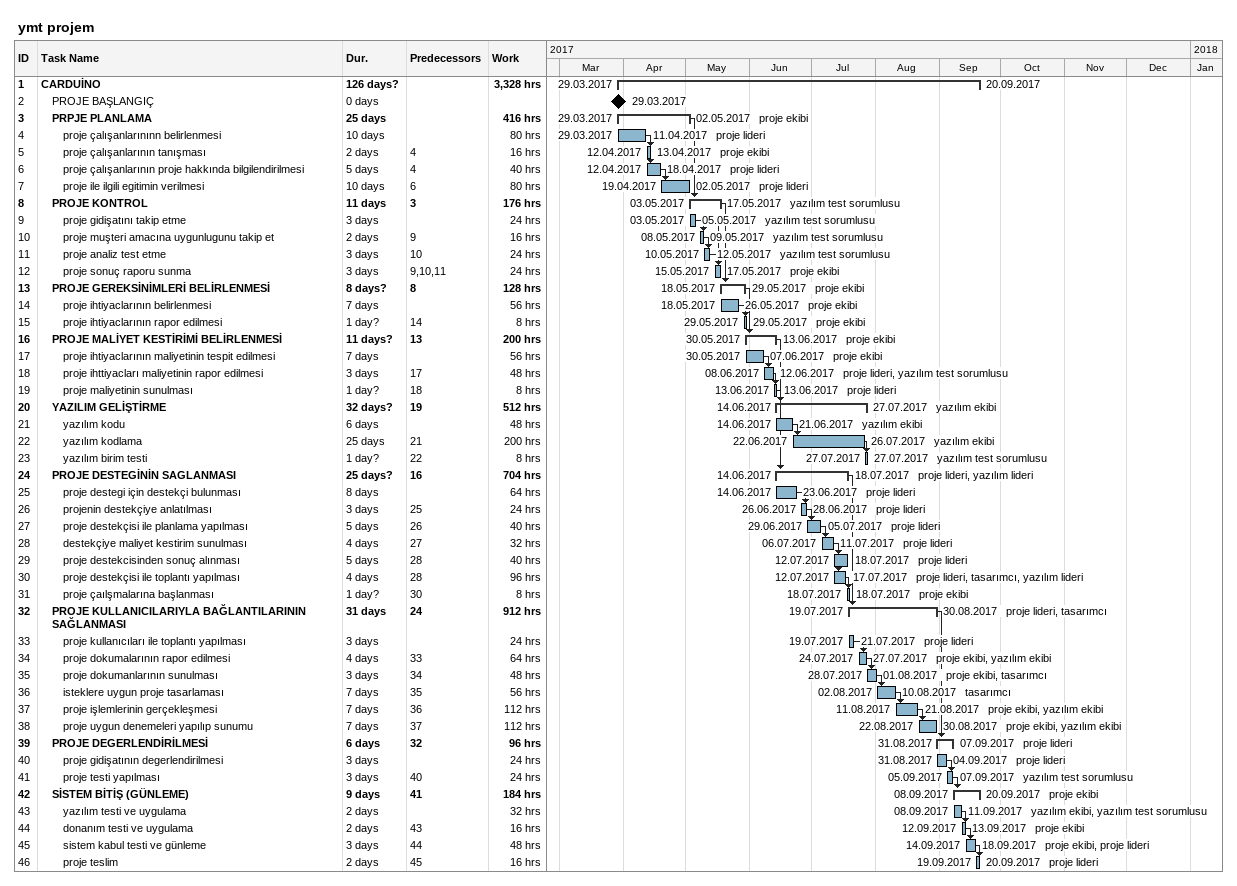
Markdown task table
ymt projem

| ID | Level | Task | Duration | Start | Finish | Predecessors | Resources | Work (h) |
|---|---|---|---|---|---|---|---|---|
| 1 | 1 | **CARDUİNO** | 126d? | 2017-03-29 | 2017-09-20 |  |  | 3328 |
| 2 | 2 | PROJE BAŞLANGIÇ | 0d | 2017-03-29 | 2017-03-29 |  |  |  |
| 3 | 2 | **PRPJE PLANLAMA** | 25d | 2017-03-29 | 2017-05-02 |  | proje ekibi | 416 |
| 4 | 3 | proje çalışanlarınınn belirlenmesi | 10d | 2017-03-29 | 2017-04-11 |  | proje lideri | 80 |
| 5 | 3 | proje çalışanlarının tanışması | 2d | 2017-04-12 | 2017-04-13 | 4 | proje ekibi | 16 |
| 6 | 3 | proje çalışanlarının proje hakkında bilgilendirilmesi | 5d | 2017-04-12 | 2017-04-18 | 4 | proje lideri | 40 |
| 7 | 3 | proje ile ilgili egitimin verilmesi | 10d | 2017-04-19 | 2017-05-02 | 6 | proje lideri | 80 |
| 8 | 2 | **PROJE KONTROL** | 11d | 2017-05-03 | 2017-05-17 | 3 | yazılım test sorumlusu | 176 |
| 9 | 3 | proje gidişatını takip etme | 3d | 2017-05-03 | 2017-05-05 |  | yazılım test sorumlusu | 24 |
| 10 | 3 | proje muşteri amacına uygunlugunu takip et | 2d | 2017-05-08 | 2017-05-09 | 9 | yazılım test sorumlusu | 16 |
| 11 | 3 | proje analiz test etme | 3d | 2017-05-10 | 2017-05-12 | 10 | yazılım test sorumlusu | 24 |
| 12 | 3 | proje sonuç raporu sunma | 3d | 2017-05-15 | 2017-05-17 | 9, 10, 11 | proje ekibi | 24 |
| 13 | 2 | **PROJE GEREKSİNİMLERİ BELİRLENMESİ** | 8d? | 2017-05-18 | 2017-05-29 | 8 | proje ekibi | 128 |
| 14 | 3 | proje ihtiyaclarının belirlenmesi | 7d | 2017-05-18 | 2017-05-26 |  | proje ekibi | 56 |
| 15 | 3 | proje ihtiyaclarının rapor edilmesi | 1d? | 2017-05-29 | 2017-05-29 | 14 | proje ekibi | 8 |
| 16 | 2 | **PROJE MALİYET KESTİRİMİ BELİRLENMESİ** | 11d? | 2017-05-30 | 2017-06-13 | 13 | proje ekibi | 200 |
| 17 | 3 | proje ihtiyaclarının maliyetinin tespit edilmesi | 7d | 2017-05-30 | 2017-06-07 |  | proje ekibi | 56 |
| 18 | 3 | proje ihttiyacları maliyetinin rapor edilmesi | 3d | 2017-06-08 | 2017-06-12 | 17 | proje lideri, yazılım test sorumlusu | 48 |
| 19 | 3 | proje maliyetinin sunulması | 1d? | 2017-06-13 | 2017-06-13 | 18 | proje lideri | 8 |
| 20 | 2 | **YAZILIM GELİŞTİRME** | 32d? | 2017-06-14 | 2017-07-27 | 19 | yazılım ekibi | 512 |
| 21 | 3 | yazılım kodu | 6d | 2017-06-14 | 2017-06-21 |  | yazılım ekibi | 48 |
| 22 | 3 | yazılım kodlama | 25d | 2017-06-22 | 2017-07-26 | 21 | yazılım ekibi | 200 |
| 23 | 3 | yazılım birim testi | 1d? | 2017-07-27 | 2017-07-27 | 22 | yazılım test sorumlusu | 8 |
| 24 | 2 | **PROJE DESTEGİNİN SAGLANMASI** | 25d? | 2017-06-14 | 2017-07-18 | 16 | proje lideri, yazılım lideri | 704 |
| 25 | 3 | proje destegi için destekçi bulunması | 8d | 2017-06-14 | 2017-06-23 |  | proje lideri | 64 |
| 26 | 3 | projenin destekçiye anlatılması | 3d | 2017-06-26 | 2017-06-28 | 25 | proje lideri | 24 |
| 27 | 3 | proje destekçisi ile planlama yapılması | 5d | 2017-06-29 | 2017-07-05 | 26 | proje lideri | 40 |
| 28 | 3 | destekçiye maliyet kestirim sunulması | 4d | 2017-07-06 | 2017-07-11 | 27 | proje lideri | 32 |
| 29 | 3 | proje destekcisinden sonuç alınması | 5d | 2017-07-12 | 2017-07-18 | 28 | proje lideri | 40 |
| 30 | 3 | proje destekçisi ile toplantı yapılması | 4d | 2017-07-12 | 2017-07-17 | 28 | proje lideri, tasarımcı, yazılım lideri | 96 |
| 31 | 3 | proje çaılşmalarına başlanması | 1d? | 2017-07-18 | 2017-07-18 | 30 | proje ekibi | 8 |
| 32 | 2 | **PROJE KULLANICILARIYLA BAĞLANTILARININ SAĞLANMASI** | 31d | 2017-07-19 | 2017-08-30 | 24 | proje lideri, tasarımcı | 912 |
| 33 | 3 | proje kullanıcıları ile toplantı yapılması | 3d | 2017-07-19 | 2017-07-21 |  | proje lideri | 24 |
| 34 | 3 | proje dokumalarının rapor edilmesi | 4d | 2017-07-24 | 2017-07-27 | 33 | proje ekibi, yazılım ekibi | 64 |
| 35 | 3 | proje dokumanlarının sunulması | 3d | 2017-07-28 | 2017-08-01 | 34 | proje ekibi, tasarımcı | 48 |
| 36 | 3 | isteklere uygun proje tasarlaması | 7d | 2017-08-02 | 2017-08-10 | 35 | tasarımcı | 56 |
| 37 | 3 | proje işlemlerinin gerçekleşmesi | 7d | 2017-08-11 | 2017-08-21 | 36 | proje ekibi, yazılım ekibi | 112 |
| 38 | 3 | proje uygun denemeleri yapılıp sunumu | 7d | 2017-08-22 | 2017-08-30 | 37 | proje ekibi, yazılım ekibi | 112 |
| 39 | 2 | **PROJE DEGERLENDİRİLMESİ** | 6d | 2017-08-31 | 2017-09-07 | 32 | proje lideri | 96 |
| 40 | 3 | proje gidişatının degerlendirilmesi | 3d | 2017-08-31 | 2017-09-04 |  | proje lideri | 24 |
| 41 | 3 | proje testi yapılması | 3d | 2017-09-05 | 2017-09-07 | 40 | yazılım test sorumlusu | 24 |
| 42 | 2 | **SİSTEM BİTİŞ (GÜNLEME)** | 9d | 2017-09-08 | 2017-09-20 | 41 | proje ekibi | 184 |
| 43 | 3 | yazılım testi ve uygulama | 2d | 2017-09-08 | 2017-09-11 |  | yazılım ekibi, yazılım test sorumlusu | 32 |
| 44 | 3 | donanım testi ve uygulama | 2d | 2017-09-12 | 2017-09-13 | 43 | proje ekibi | 16 |
| 45 | 3 | sistem kabul testi ve günleme | 3d | 2017-09-14 | 2017-09-18 | 44 | proje ekibi, proje lideri | 48 |
| 46 | 3 | proje teslim | 2d | 2017-09-19 | 2017-09-20 | 45 | proje lideri | 16 |
